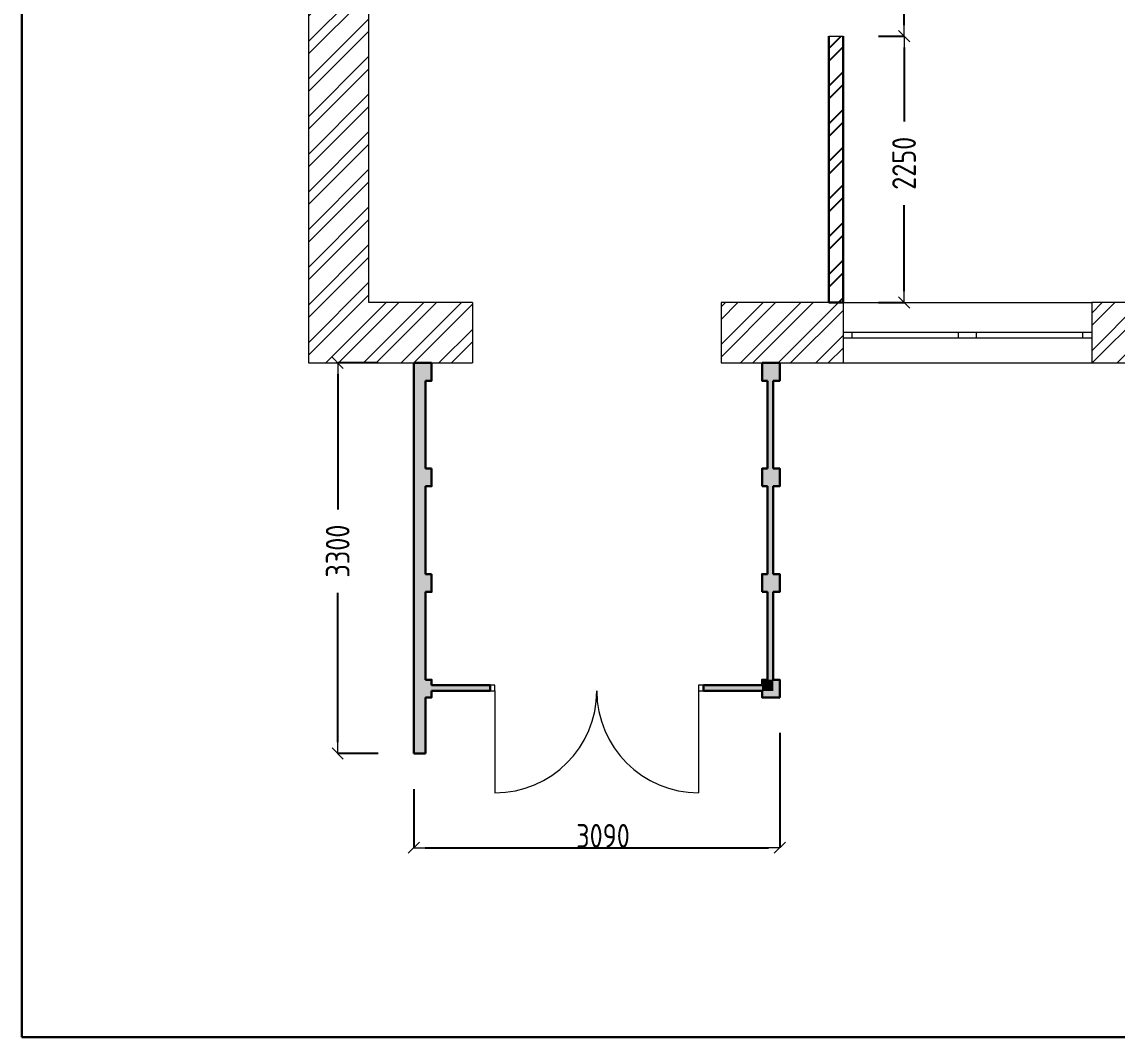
# Model space of a CAD drawing. Header units: millimetres. Extents: x -112594 to 313336, y -1917 to 255843.
# Drawn here: x 167693 to 176941, y 21163 to 29740 of the extents above; entities that cross this region are included whole.
import ezdxf

# ---------------------------------------------------------------- set-up
doc = ezdxf.new("R2010")
doc.units = ezdxf.units.MM
doc.header["$MEASUREMENT"] = 0
doc.set_wipeout_variables(frame=1)
doc.linetypes.add('Wipeout_Contour', pattern=[1000, 0, -1000])
for name, color, linetype in [('Двери ARCHICAD', 7, 'Continuous'), ('Конструктив - Колонны', 7, 'Continuous'), ('Конструктив - Стены Несущие', 7, 'Continuous')]:
    doc.layers.add(name, color=color, linetype=linetype)
for name, color, linetype, lineweight in [('Двери ARCHICAD_Ном._пера__1', 7, 'Continuous', 13), ('Конструктив - Колонны_Ном._пера__21', 7, 'Continuous', 30), ('Конструктив - Стены Несущие_Ном._пера__1', 7, 'Continuous', 13), ('Конструктив - Стены Несущие_Ном._пера__47', 7, 'Continuous', 30), ('Окна ARCHICAD_Ном._пера__1', 7, 'Continuous', 13)]:
    doc.layers.add(name, color=color, linetype=linetype, lineweight=lineweight)
doc.layers.add('Конструктив - Стены Несущие_Ном._пера__63', color=7, linetype='Continuous', lineweight=25, true_color=0xff9955)
doc.styles.add('СГЕНЕРИР_СТИЛЬ_1', font='')
doc.styles.get('СГЕНЕРИР_СТИЛЬ_1').set_extended_font_data('GOST Type AU')
doc.dimstyles.new('СГЕНЕРИР_СТИЛЬ__1', dxfattribs={"dimtxt": 200, "dimasz": 95, "dimexe": 0.18, "dimexo": 300, "dimgap": 0.09, "dimtad": 1, "dimdec": 0, "dimzin": 0, "dimdsep": 46, "dimtxsty": 'СГЕНЕРИР_СТИЛЬ_1', "dimblk": 'ARROWHEAD_6', "dimblk1": 'ARROWHEAD_6', "dimblk2": 'ARROWHEAD_6', "dimcen": 0.09, "dimclrd": 7, "dimclre": 7, "dimclrt": 7, "dimazin": 0, "dimtfac": 1, "dimtdec": 4, "dimtmove": 0, "dimatfit": 3, "dimfxl": 1, "dimtolj": 1, "dimtzin": 0, "dimarcsym": 0})
doc.dimstyles.new('СГЕНЕРИР_СТИЛЬ__2', dxfattribs={"dimtxt": 200, "dimasz": 95, "dimexe": 0.18, "dimexo": 300, "dimgap": 0.09, "dimtad": 1, "dimtih": 1, "dimtoh": 1, "dimdec": 0, "dimzin": 0, "dimdsep": 46, "dimtxsty": 'СГЕНЕРИР_СТИЛЬ_1', "dimblk": 'ARROWHEAD_6', "dimblk1": 'ARROWHEAD_6', "dimblk2": 'ARROWHEAD_6', "dimcen": 0.09, "dimclrd": 7, "dimclre": 7, "dimclrt": 7, "dimazin": 0, "dimtfac": 1, "dimtdec": 4, "dimtmove": 0, "dimatfit": 3, "dimfxl": 1, "dimtolj": 1, "dimtzin": 0, "dimarcsym": 0})
pattern_1 = [(45, (0, 0), (-159.09903, 159.09903), []), (45, (-53.03, 53.03), (-159.09903, 159.09903), [])]

# ---------------------------------------------------------------- blocks, each defined once
blk = doc.blocks.new('Двустворчатое Окно 21')
at = {"layer": 'Окна ARCHICAD_Ном._пера__1', "color": 7, "linetype": 'Continuous', "lineweight": 13}
for p, q in [((-1050, 250), (1050, 250)), ((-1050, 250), (-1050, 0)), ((1050, 250), (1050, 0)), ((-1050, 0), (-975, 0)), ((-1050, 0), (-1050, -50)), ((-1050, 0), (-1050, -50)), ((-975, 0), (-975, -50)), ((-975, 0), (-75, 0)), ((-75, -50), (-75, 0)), ((-75, 0), (0, 0)), ((0, 0), (75, 0)), ((75, 0), (75, -50)), ((75, 0), (975, 0)), ((975, -50), (975, 0)), ((975, 0), (1050, 0)), ((1050, 0), (1050, -50)), ((1050, 0), (1050, -50)), ((-975, -50), (-1050, -50)), ((-1050, -50), (-1050, -260)), ((-75, -50), (-975, -50)), ((0, -50), (-75, -50)), ((75, -50), (0, -50)), ((975, -50), (75, -50)), ((1050, -50), (975, -50)), ((1050, -50), (1050, -260)), ((-1050, -260), (1050, -260))]:
    blk.add_line(p, q, dxfattribs=at)
blk = doc.blocks.new('Простой Проем Двери_2')
at = {"layer": 'Двери ARCHICAD_Ном._пера__1', "color": 7, "linetype": 'Continuous', "lineweight": 13}
for p, q in [((-1050, 0), (-1050, 510)), ((1050, 0), (1050, 510))]:
    blk.add_line(p, q, dxfattribs=at)
blk = doc.blocks.new('Стена_1', base_point=(170112.7, 26858.5))
at = {"color": 254, "linetype": 'Wipeout_Contour', "lineweight": 0, "ltscale": 692279.197252}
blk.add_wipeout([(170622.7, 27368.5), (170112.7, 26858.5), (171497.7, 26858.5), (171497.7, 27368.5)], dxfattribs=at).dxf.layer = 'Конструктив - Стены Несущие'
at = {"color": 254, "linetype": 'Wipeout_Contour', "lineweight": 0, "ltscale": 704844.828961}
blk.add_wipeout([(173597.7, 27368.5), (173597.7, 26858.5), (174627.4, 26858.5), (174627.4, 27368.5)], dxfattribs=at).dxf.layer = 'Конструктив - Стены Несущие'
at = {"color": 254, "linetype": 'Wipeout_Contour', "lineweight": 0, "ltscale": 717149.053606}
blk.add_wipeout([(176727.4, 27368.5), (176727.4, 26858.5), (177722.6, 26858.5), (177722.6, 27368.5)], dxfattribs=at).dxf.layer = 'Конструктив - Стены Несущие'
at = {"layer": 'Конструктив - Стены Несущие', "linetype": 'Continuous', "lineweight": 0, "true_color": 0x000000}
h = blk.add_hatch(dxfattribs=at)
h.set_pattern_fill('КИРПИЧ_01', color=18, style=0, pattern_type=2)
h.set_pattern_definition(pattern_1)
h.paths.add_polyline_path([(170622.7, 27368.5), (170112.7, 26858.5), (171497.7, 26858.5), (171497.7, 27368.5)])
h = blk.add_hatch(dxfattribs=at)
h.set_pattern_fill('КИРПИЧ_01', color=18, style=0, pattern_type=2)
h.set_pattern_definition(pattern_1)
h.paths.add_polyline_path([(173597.7, 27368.5), (173597.7, 26858.5), (174627.4, 26858.5), (174627.4, 27368.5)])
h = blk.add_hatch(dxfattribs=at)
h.set_pattern_fill('КИРПИЧ_01', color=18, style=0, pattern_type=2)
h.set_pattern_definition(pattern_1)
h.paths.add_polyline_path([(176727.4, 27368.5), (176727.4, 26858.5), (177722.6, 26858.5), (177722.6, 27368.5)])
at = {"layer": 'Конструктив - Стены Несущие_Ном._пера__1', "color": 7, "linetype": 'Continuous', "lineweight": 13}
for p, q in [((174627.4, 27368.5), (174627.4, 27118.5)), ((176727.4, 27368.5), (176727.4, 27118.5)), ((174627.4, 27118.5), (174627.4, 27068.5)), ((176727.4, 27118.5), (176727.4, 27068.5)), ((174627.4, 27068.5), (174627.4, 26858.5)), ((176727.4, 27068.5), (176727.4, 26858.5))]:
    blk.add_line(p, q, dxfattribs=at)
at = {"layer": 'Конструктив - Стены Несущие_Ном._пера__1', "color": 7, "linetype": 'Continuous', "lineweight": 13, "flags": 128}
for points in [[(171497.7, 27368.5), (170622.7, 27368.5)], [(174627.4, 27368.5), (173597.7, 27368.5)], [(177722.6, 27368.5), (176727.4, 27368.5)], [(170112.7, 26858.5), (171497.7, 26858.5)], [(173597.7, 26858.5), (174627.4, 26858.5)], [(176727.4, 26858.5), (177722.6, 26858.5)]]:
    blk.add_lwpolyline(points, dxfattribs=at)
at = {"layer": 'Двери ARCHICAD', "color": 21, "linetype": 'Continuous', "lineweight": 25, "true_color": 0xff9955, "zscale": 1000, "rotation": 180}
blk.add_blockref('Простой Проем Двери_2', (172547.7, 27368.5), dxfattribs=at)
at = {"layer": 'Окна ARCHICAD_Ном._пера__1', "color": 7, "linetype": 'Continuous', "lineweight": 13, "zscale": 1000}
blk.add_blockref('Двустворчатое Окно 21', (175677.4, 27118.5), dxfattribs=at)
blk = doc.blocks.new('Двустворчатое Окно 21_3')
at = {"layer": 'Окна ARCHICAD_Ном._пера__1', "color": 7, "linetype": 'Continuous', "lineweight": 13}
for p, q in [((-750, 210), (750, 210)), ((-750, 0), (-750, 210)), ((750, 0), (750, 210)), ((-750, 0), (-675, 0)), ((-750, -50), (-750, 0)), ((-750, -50), (-750, 0)), ((-675, 0), (-675, -50)), ((-675, 0), (-75, 0)), ((-75, -50), (-75, 0)), ((-75, 0), (0, 0)), ((0, 0), (75, 0)), ((75, 0), (75, -50)), ((75, 0), (675, 0)), ((675, -50), (675, 0)), ((675, 0), (750, 0)), ((750, -50), (750, 0)), ((750, -50), (750, 0)), ((-675, -50), (-750, -50)), ((-750, -300), (-750, -50)), ((-75, -50), (-675, -50)), ((0, -50), (-75, -50)), ((75, -50), (0, -50)), ((675, -50), (75, -50)), ((750, -50), (675, -50)), ((750, -300), (750, -50)), ((-750, -300), (750, -300))]:
    blk.add_line(p, q, dxfattribs=at)
blk = doc.blocks.new('Стена_4', base_point=(170112.7, 39068.5))
at = {"color": 254, "linetype": 'Wipeout_Contour', "lineweight": 0, "ltscale": 697845.808359}
blk.add_wipeout([(170112.7, 39068.5), (170112.7, 36288.6), (170622.7, 36288.6), (170622.7, 38558.5)], dxfattribs=at).dxf.layer = 'Конструктив - Стены Несущие'
at = {"color": 254, "linetype": 'Wipeout_Contour', "lineweight": 0, "ltscale": 692790.308727}
blk.add_wipeout([(170112.7, 26858.5), (170622.7, 27368.5), (170622.7, 34788.6), (170112.7, 34788.6)], dxfattribs=at).dxf.layer = 'Конструктив - Стены Несущие'
at = {"layer": 'Конструктив - Стены Несущие', "linetype": 'Continuous', "lineweight": 0, "true_color": 0x000000}
h = blk.add_hatch(dxfattribs=at)
h.set_pattern_fill('КИРПИЧ_01', color=18, style=0, pattern_type=2)
h.set_pattern_definition(pattern_1)
h.paths.add_polyline_path([(170112.7, 39068.5), (170112.7, 36288.6), (170622.7, 36288.6), (170622.7, 38558.5)])
h = blk.add_hatch(dxfattribs=at)
h.set_pattern_fill('КИРПИЧ_01', color=18, style=0, pattern_type=2)
h.set_pattern_definition(pattern_1)
h.paths.add_polyline_path([(170112.7, 26858.5), (170622.7, 27368.5), (170622.7, 34788.6), (170112.7, 34788.6)])
at = {"layer": 'Конструктив - Стены Несущие_Ном._пера__1', "color": 7, "linetype": 'Continuous', "lineweight": 13}
for p, q in [((170322.7, 36288.6), (170112.7, 36288.6)), ((170372.7, 36288.6), (170322.7, 36288.6)), ((170622.7, 36288.6), (170372.7, 36288.6)), ((170322.7, 34788.6), (170112.7, 34788.6)), ((170372.7, 34788.6), (170322.7, 34788.6)), ((170622.7, 34788.6), (170372.7, 34788.6))]:
    blk.add_line(p, q, dxfattribs=at)
at = {"layer": 'Конструктив - Стены Несущие_Ном._пера__1', "color": 7, "linetype": 'Continuous', "lineweight": 13, "flags": 128}
for points in [[(170112.7, 39068.5), (170112.7, 36288.6)], [(170622.7, 36288.6), (170622.7, 38558.5)], [(170112.7, 34788.6), (170112.7, 26858.5)], [(170622.7, 33148.5), (170622.7, 34788.6)], [(170622.7, 27368.5), (170622.7, 32768.5)]]:
    blk.add_lwpolyline(points, dxfattribs=at)
at = {"layer": 'Окна ARCHICAD_Ном._пера__1', "color": 7, "linetype": 'Continuous', "lineweight": 13, "zscale": 1000, "rotation": 90}
blk.add_blockref('Двустворчатое Окно 21_3', (170322.7, 35538.6), dxfattribs=at)
blk = doc.blocks.new('Простой Проем Двери_6')
at = {"layer": 'Двери ARCHICAD_Ном._пера__1', "color": 7, "linetype": 'Continuous', "lineweight": 13}
for p, q in [((-450, 0), (-450, 120)), ((450, 0), (450, 120))]:
    blk.add_line(p, q, dxfattribs=at)
blk = doc.blocks.new('Стена_19', base_point=(174627.4, 26858.5))
at = {"color": 254, "linetype": 'Wipeout_Contour', "lineweight": 0, "ltscale": 709662.661338}
blk.add_wipeout([(174507.4, 30518.5), (174627.4, 30518.5), (174627.4, 32768.5), (174507.4, 32768.5)], dxfattribs=at).dxf.layer = 'Конструктив - Стены Несущие'
at = {"color": 254, "linetype": 'Wipeout_Contour', "lineweight": 0, "ltscale": 707524.06739}
blk.add_wipeout([(174507.4, 27368.5), (174627.4, 27368.5), (174627.4, 29618.5), (174507.4, 29618.5)], dxfattribs=at).dxf.layer = 'Конструктив - Стены Несущие'
at = {"layer": 'Конструктив - Стены Несущие_Ном._пера__63', "linetype": 'Continuous', "lineweight": 25, "true_color": 0xff9955}
h = blk.add_hatch(dxfattribs=at)
h.set_pattern_fill('КИРПИЧ_01', color=21, style=0, pattern_type=2)
h.set_pattern_definition(pattern_1)
h.paths.add_polyline_path([(174507.4, 30518.5), (174627.4, 30518.5), (174627.4, 32768.5), (174507.4, 32768.5)])
h = blk.add_hatch(dxfattribs=at)
h.set_pattern_fill('КИРПИЧ_01', color=21, style=0, pattern_type=2)
h.set_pattern_definition(pattern_1)
h.paths.add_polyline_path([(174507.4, 27368.5), (174627.4, 27368.5), (174627.4, 29618.5), (174507.4, 29618.5)])
at = {"layer": 'Конструктив - Стены Несущие_Ном._пера__47', "color": 7, "linetype": 'Continuous', "lineweight": 30, "flags": 128}
for points in [[(174627.4, 32768.5), (174507.4, 32768.5)], [(174507.4, 32768.5), (174507.4, 30518.5)], [(174627.4, 30518.5), (174627.4, 32768.5)], [(174507.4, 29618.5), (174507.4, 27368.5)], [(174627.4, 27368.5), (174627.4, 29618.5)], [(174507.4, 27368.5), (174627.4, 27368.5)]]:
    blk.add_lwpolyline(points, dxfattribs=at)
at = {"layer": 'Двери ARCHICAD_Ном._пера__1', "color": 7, "linetype": 'Continuous', "lineweight": 13, "xscale": -1, "zscale": 1000, "rotation": 270}
blk.add_blockref('Простой Проем Двери_6', (174507.4, 30068.5), dxfattribs=at)
blk = doc.blocks.new('Стена_23', base_point=(174012.8, 24112.2))
at = {"layer": 'Конструктив - Стены Несущие', "linetype": 'Continuous', "lineweight": 0, "true_color": 0xffffff}
for points in [[(174037.8, 26708.5), (173987.8, 26708.5), (173987.8, 25966.4), (174037.8, 25966.4)], [(173987.8, 25816.4), (173987.8, 25074.3), (174037.8, 25074.3), (174037.8, 25816.4)], [(173987.8, 24924.3), (173987.8, 24182.2), (174037.8, 24182.2), (174037.8, 24924.3)]]:
    blk.add_hatch(color=7, dxfattribs=at).paths.add_polyline_path(points)
at = {"layer": 'Конструктив - Стены Несущие_Ном._пера__47', "color": 7, "linetype": 'Continuous', "lineweight": 30, "flags": 128}
for points in [[(173987.8, 26708.5), (173987.8, 25966.4)], [(174037.8, 25966.4), (174037.8, 26708.5)], [(173987.8, 25816.4), (173987.8, 25074.3)], [(174037.8, 25074.3), (174037.8, 25816.4)], [(173987.8, 24924.3), (173987.8, 24182.2)], [(174037.8, 24182.2), (174037.8, 24924.3)]]:
    blk.add_lwpolyline(points, dxfattribs=at)
blk = doc.blocks.new('Стена_24', base_point=(171002.5, 23558.5))
at = {"layer": 'Конструктив - Стены Несущие', "linetype": 'Continuous', "lineweight": 0, "true_color": 0xffffff}
for points in [[(171102.5, 26708.5), (171002.5, 26708.5), (171002.5, 25966.4), (171102.5, 25966.4)], [(171102.5, 25816.4), (171002.5, 25816.4), (171002.5, 25074.3), (171102.5, 25074.3)], [(171102.5, 24924.3), (171002.5, 24924.3), (171002.5, 24182.2), (171102.5, 24182.2)], [(171002.5, 23558.5), (171102.5, 23558.5), (171102.5, 24032.2), (171002.5, 24032.2)]]:
    blk.add_hatch(color=7, dxfattribs=at).paths.add_polyline_path(points)
at = {"layer": 'Конструктив - Стены Несущие_Ном._пера__47', "color": 7, "linetype": 'Continuous', "lineweight": 30, "flags": 128}
for points in [[(171002.5, 26708.5), (171002.5, 25966.4)], [(171102.5, 25966.4), (171102.5, 26708.5)], [(171002.5, 25816.4), (171002.5, 25074.3)], [(171102.5, 25074.3), (171102.5, 25816.4)], [(171002.5, 24924.3), (171002.5, 24182.2)], [(171102.5, 24182.2), (171102.5, 24924.3)], [(171002.5, 24032.2), (171002.5, 23558.5)], [(171102.5, 23558.5), (171102.5, 24032.2)], [(171002.5, 23558.5), (171102.5, 23558.5)]]:
    blk.add_lwpolyline(points, dxfattribs=at)
blk = doc.blocks.new('ARROWHEAD_6')
at = {"color": 0, "linetype": 'Continuous', "lineweight": 0}
for p, q in [((0, 0), (-1, 0)), ((-0.5, -0.5), (0.5, 0.5))]:
    blk.add_line(p, q, dxfattribs=at)
blk = doc.blocks.new('*D103')
at = {"color": 7, "linetype": 'Continuous', "lineweight": -2, "transparency": 16777216}
for p, q in [((174927.4, 29618.5), (175142.5, 29618.5)), ((175142.3, 29523.5), (175142.3, 28897.6)), ((175142.3, 27463.5), (175142.3, 28192.7)), ((174927.4, 27368.5), (175142.5, 27368.5))]:
    blk.add_line(p, q, dxfattribs=at)
at = {"color": 7, "linetype": 'Continuous', "lineweight": -2, "transparency": 16777216, "xscale": 95, "yscale": 95, "zscale": 95}
for p, rotation in [((175142.3, 29618.5), 90), ((175142.3, 27368.5), 270)]:
    blk.add_blockref('ARROWHEAD_6', p, dxfattribs=dict(at, rotation=rotation))
at = {"color": 7, "linetype": 'Continuous', "lineweight": 13, "transparency": 16777216, "insert": (175142.3, 28545.2), "char_height": 200, "attachment_point": 5, "rotation": 90, "style": 'СГЕНЕРИР_СТИЛЬ_1'}
blk.add_mtext('\\A1;2250', dxfattribs=at)
blk = doc.blocks.new('*D104')
at = {"color": 7, "linetype": 'Continuous', "lineweight": -2, "transparency": 16777216}
for p, q in [((174927.4, 30518.5), (175142.5, 30518.5)), ((175142.3, 30423.5), (175142.3, 30362.4)), ((175142.3, 29713.5), (175142.3, 29848)), ((174927.4, 29618.5), (175142.5, 29618.5))]:
    blk.add_line(p, q, dxfattribs=at)
at = {"color": 7, "linetype": 'Continuous', "lineweight": -2, "transparency": 16777216, "xscale": 95, "yscale": 95, "zscale": 95}
for p, rotation in [((175142.3, 30518.5), 90), ((175142.3, 29618.5), 270)]:
    blk.add_blockref('ARROWHEAD_6', p, dxfattribs=dict(at, rotation=rotation))
at = {"color": 7, "linetype": 'Continuous', "lineweight": 13, "transparency": 16777216, "insert": (175142.3, 30105.2), "char_height": 200, "attachment_point": 5, "rotation": 90, "style": 'СГЕНЕРИР_СТИЛЬ_1'}
blk.add_mtext('\\A1;900', dxfattribs=at)
blk = doc.blocks.new('*D116')
at = {"color": 7, "linetype": 'Continuous', "lineweight": -2, "transparency": 16777216}
for p, q in [((170702.5, 26858.5), (170359.6, 26858.5)), ((170359.8, 26763.5), (170359.8, 25621.4)), ((170359.8, 23653.5), (170359.8, 24916.4)), ((170702.5, 23558.5), (170359.6, 23558.5))]:
    blk.add_line(p, q, dxfattribs=at)
at = {"color": 7, "linetype": 'Continuous', "lineweight": -2, "transparency": 16777216, "xscale": 95, "yscale": 95, "zscale": 95}
for p, rotation in [((170359.8, 26858.5), 90), ((170359.8, 23558.5), 270)]:
    blk.add_blockref('ARROWHEAD_6', p, dxfattribs=dict(at, rotation=rotation))
at = {"color": 7, "linetype": 'Continuous', "lineweight": 13, "transparency": 16777216, "insert": (170359.8, 25268.9), "char_height": 200, "attachment_point": 5, "rotation": 90, "style": 'СГЕНЕРИР_СТИЛЬ_1'}
blk.add_mtext('\\A1;3300', dxfattribs=at)
blk = doc.blocks.new('*D117')
at = {"color": 7, "linetype": 'Continuous', "lineweight": -2, "transparency": 16777216}
for p, q in [((174092.8, 23732.2), (174092.8, 22763)), ((171002.5, 23258.5), (171002.5, 22763)), ((171097.5, 22763.2), (173997.8, 22763.2))]:
    blk.add_line(p, q, dxfattribs=at)
at = {"color": 7, "linetype": 'Continuous', "lineweight": -2, "transparency": 16777216, "xscale": 95, "yscale": 95, "zscale": 95, "rotation": 180}
blk.add_blockref('ARROWHEAD_6', (171002.5, 22763.2), dxfattribs=at)
at = {"color": 7, "linetype": 'Continuous', "lineweight": -2, "transparency": 16777216, "xscale": 95, "yscale": 95, "zscale": 95}
blk.add_blockref('ARROWHEAD_6', (174092.8, 22763.2), dxfattribs=at)
at = {"color": 7, "linetype": 'Continuous', "lineweight": 13, "transparency": 16777216, "insert": (172600.3, 22863.3), "char_height": 200, "attachment_point": 5, "style": 'СГЕНЕРИР_СТИЛЬ_1'}
blk.add_mtext('\\A1;3090', dxfattribs=at)
blk = doc.blocks.new('Двупольная Дверь 21')
at = {"layer": 'Двери ARCHICAD_Ном._пера__1', "color": 7, "linetype": 'Continuous', "lineweight": 13}
for p, q in [((-860, 0), (-860, 860)), ((860, 0), (860, 860)), ((-860, 0), (-900, 0)), ((-900, 0), (-900, -50)), ((-900, -50), (-900, 0)), ((-900, -50), (-900, 0)), ((-860, -50), (-860, 0)), ((900, 0), (860, 0)), ((860, 0), (860, -50)), ((900, -50), (900, 0)), ((900, -50), (900, 0)), ((900, -50), (900, 0)), ((-900, -50), (-860, -50)), ((860, -50), (900, -50))]:
    blk.add_line(p, q, dxfattribs=at)
for centre, start, end in [((-860, 0), 0, 90), ((860, 0), 90, 180)]:
    blk.add_arc(centre, 860, start, end, dxfattribs=at)
blk = doc.blocks.new('Стена_67', base_point=(171152.5, 24112.2))
at = {"layer": 'Конструктив - Стены Несущие', "linetype": 'Continuous', "lineweight": 0, "true_color": 0xffffff}
for points in [[(171152.5, 24087.2), (171647.7, 24087.2), (171647.7, 24137.2), (171152.5, 24137.2)], [(173942.8, 24137.2), (173447.7, 24137.2), (173447.7, 24087.2), (173942.8, 24087.2)]]:
    blk.add_hatch(color=7, dxfattribs=at).paths.add_polyline_path(points)
at = {"layer": 'Конструктив - Стены Несущие_Ном._пера__47', "color": 7, "linetype": 'Continuous', "lineweight": 30}
for p, q in [((171647.7, 24137.2), (171647.7, 24087.2)), ((173447.7, 24137.2), (173447.7, 24087.2))]:
    blk.add_line(p, q, dxfattribs=at)
at = {"layer": 'Конструктив - Стены Несущие_Ном._пера__47', "color": 7, "linetype": 'Continuous', "lineweight": 30, "flags": 128}
for points in [[(171647.7, 24137.2), (171152.5, 24137.2)], [(171152.5, 24087.2), (171647.7, 24087.2)], [(173942.8, 24137.2), (173447.7, 24137.2)], [(173447.7, 24087.2), (173942.8, 24087.2)]]:
    blk.add_lwpolyline(points, dxfattribs=at)
at = {"layer": 'Двери ARCHICAD_Ном._пера__1', "color": 7, "linetype": 'Continuous', "lineweight": 13, "zscale": 1000, "rotation": 180}
blk.add_blockref('Двупольная Дверь 21', (172547.7, 24087.2), dxfattribs=at)
blk = doc.blocks.new('Колонна_5', base_point=(174017.8, 26783.5))
at = {"layer": 'Конструктив - Колонны', "linetype": 'Continuous', "lineweight": 0, "true_color": 0xffffff}
blk.add_hatch(color=7, dxfattribs=at).paths.add_polyline_path([(173942.8, 26858.5), (173942.8, 26708.5), (173987.8, 26708.5), (174037.8, 26708.5), (174092.8, 26708.5), (174092.8, 26858.5)])
at = {"layer": 'Конструктив - Колонны_Ном._пера__21', "color": 7, "linetype": 'Continuous', "lineweight": 30, "flags": 128}
for points in [[(173942.8, 26858.5), (173942.8, 26708.5), (173987.8, 26708.5)], [(174037.8, 26708.5), (174092.8, 26708.5), (174092.8, 26858.5)]]:
    blk.add_lwpolyline(points, dxfattribs=at)
blk = doc.blocks.new('Колонна_6', base_point=(174017.8, 25891.4))
at = {"layer": 'Конструктив - Колонны', "linetype": 'Continuous', "lineweight": 0, "true_color": 0xffffff}
for points in [[(173942.8, 25816.4), (173987.8, 25816.4), (173987.8, 25966.4), (173942.8, 25966.4)], [(173987.8, 25966.4), (173987.8, 25816.4), (174037.8, 25816.4), (174037.8, 25966.4)], [(174037.8, 25816.4), (174092.8, 25816.4), (174092.8, 25966.4), (174037.8, 25966.4)]]:
    blk.add_hatch(color=7, dxfattribs=at).paths.add_polyline_path(points)
at = {"layer": 'Конструктив - Колонны_Ном._пера__21', "color": 7, "linetype": 'Continuous', "lineweight": 30, "flags": 128}
for points in [[(173987.8, 25966.4), (173942.8, 25966.4), (173942.8, 25816.4)], [(174037.8, 25816.4), (174092.8, 25816.4), (174092.8, 25966.4), (174037.8, 25966.4)], [(173942.8, 25816.4), (173987.8, 25816.4)]]:
    blk.add_lwpolyline(points, dxfattribs=at)
blk = doc.blocks.new('Колонна_7', base_point=(174017.8, 24999.3))
at = {"layer": 'Конструктив - Колонны', "linetype": 'Continuous', "lineweight": 0, "true_color": 0xffffff}
for points in [[(173942.8, 24924.3), (173987.8, 24924.3), (173987.8, 25074.3), (173942.8, 25074.3)], [(173987.8, 25074.3), (173987.8, 24924.3), (174037.8, 24924.3), (174037.8, 25074.3)], [(174037.8, 24924.3), (174092.8, 24924.3), (174092.8, 25074.3), (174037.8, 25074.3)]]:
    blk.add_hatch(color=7, dxfattribs=at).paths.add_polyline_path(points)
at = {"layer": 'Конструктив - Колонны_Ном._пера__21', "color": 7, "linetype": 'Continuous', "lineweight": 30, "flags": 128}
for points in [[(173987.8, 25074.3), (173942.8, 25074.3), (173942.8, 24924.3)], [(174037.8, 24924.3), (174092.8, 24924.3), (174092.8, 25074.3), (174037.8, 25074.3)], [(173942.8, 24924.3), (173987.8, 24924.3)]]:
    blk.add_lwpolyline(points, dxfattribs=at)
blk = doc.blocks.new('Колонна_8', base_point=(174017.8, 24107.2))
at = {"layer": 'Конструктив - Колонны', "linetype": 'Continuous', "lineweight": 0, "true_color": 0xffffff}
for points in [[(173942.8, 24137.2), (173987.8, 24137.2), (173987.8, 24182.2), (173942.8, 24182.2)], [(174037.8, 24087.2), (173942.8, 24087.2), (173942.8, 24032.2), (174092.8, 24032.2), (174092.8, 24182.2), (174037.8, 24182.2)], [(174037.8, 24182.2), (173987.8, 24182.2), (173987.8, 24137.2), (174037.8, 24087.2)], [(173942.8, 24087.2), (174037.8, 24087.2), (173987.8, 24137.2), (173942.8, 24137.2)]]:
    blk.add_hatch(color=7, dxfattribs=at).paths.add_polyline_path(points)
at = {"layer": 'Конструктив - Колонны_Ном._пера__21', "color": 7, "linetype": 'Continuous', "lineweight": 30, "flags": 128}
for points in [[(173987.8, 24182.2), (173942.8, 24182.2), (173942.8, 24137.2)], [(173942.8, 24087.2), (173942.8, 24032.2), (174092.8, 24032.2), (174092.8, 24182.2), (174037.8, 24182.2)]]:
    blk.add_lwpolyline(points, dxfattribs=at)
blk = doc.blocks.new('Колонна_9', base_point=(171077.5, 26783.5))
at = {"layer": 'Конструктив - Колонны', "linetype": 'Continuous', "lineweight": 0, "true_color": 0xffffff}
blk.add_hatch(color=7, dxfattribs=at).paths.add_polyline_path([(171002.5, 26708.5), (171102.5, 26708.5), (171152.5, 26708.5), (171152.5, 26858.5), (171002.5, 26858.5)])
at = {"layer": 'Конструктив - Колонны_Ном._пера__21', "color": 7, "linetype": 'Continuous', "lineweight": 30, "flags": 128}
for points in [[(171002.5, 26858.5), (171002.5, 26708.5)], [(171102.5, 26708.5), (171152.5, 26708.5), (171152.5, 26858.5)]]:
    blk.add_lwpolyline(points, dxfattribs=at)
blk = doc.blocks.new('Колонна_10', base_point=(171077.5, 25891.4))
at = {"layer": 'Конструктив - Колонны', "linetype": 'Continuous', "lineweight": 0, "true_color": 0xffffff}
for points in [[(171002.5, 25816.4), (171102.5, 25816.4), (171102.5, 25966.4), (171002.5, 25966.4)], [(171152.5, 25966.4), (171102.5, 25966.4), (171102.5, 25816.4), (171152.5, 25816.4)]]:
    blk.add_hatch(color=7, dxfattribs=at).paths.add_polyline_path(points)
at = {"layer": 'Конструктив - Колонны_Ном._пера__21', "color": 7, "linetype": 'Continuous', "lineweight": 30, "flags": 128}
for points in [[(171002.5, 25966.4), (171002.5, 25816.4)], [(171152.5, 25966.4), (171102.5, 25966.4)], [(171102.5, 25816.4), (171152.5, 25816.4), (171152.5, 25966.4)]]:
    blk.add_lwpolyline(points, dxfattribs=at)
blk = doc.blocks.new('Колонна_11', base_point=(171077.5, 24999.3))
at = {"layer": 'Конструктив - Колонны', "linetype": 'Continuous', "lineweight": 0, "true_color": 0xffffff}
for points in [[(171002.5, 24924.3), (171102.5, 24924.3), (171102.5, 25074.3), (171002.5, 25074.3)], [(171152.5, 25074.3), (171102.5, 25074.3), (171102.5, 24924.3), (171152.5, 24924.3)]]:
    blk.add_hatch(color=7, dxfattribs=at).paths.add_polyline_path(points)
at = {"layer": 'Конструктив - Колонны_Ном._пера__21', "color": 7, "linetype": 'Continuous', "lineweight": 30, "flags": 128}
for points in [[(171002.5, 25074.3), (171002.5, 24924.3)], [(171152.5, 25074.3), (171102.5, 25074.3)], [(171102.5, 24924.3), (171152.5, 24924.3), (171152.5, 25074.3)]]:
    blk.add_lwpolyline(points, dxfattribs=at)
blk = doc.blocks.new('Колонна_12', base_point=(171077.5, 24107.2))
at = {"layer": 'Конструктив - Колонны', "linetype": 'Continuous', "lineweight": 0, "true_color": 0xffffff}
for points in [[(171002.5, 24032.2), (171102.5, 24032.2), (171102.5, 24182.2), (171002.5, 24182.2)], [(171102.5, 24182.2), (171102.5, 24032.2), (171152.5, 24032.2), (171152.5, 24087.2), (171152.5, 24137.2), (171152.5, 24182.2)]]:
    blk.add_hatch(color=7, dxfattribs=at).paths.add_polyline_path(points)
at = {"layer": 'Конструктив - Колонны_Ном._пера__21', "color": 7, "linetype": 'Continuous', "lineweight": 30, "flags": 128}
for points in [[(171002.5, 24182.2), (171002.5, 24032.2)], [(171152.5, 24137.2), (171152.5, 24182.2), (171102.5, 24182.2)], [(171102.5, 24032.2), (171152.5, 24032.2), (171152.5, 24087.2)]]:
    blk.add_lwpolyline(points, dxfattribs=at)

msp = doc.modelspace()

# ---------------------------------------------------------------- linework, layer by layer
at = {"color": 7, "linetype": 'Continuous', "lineweight": 30}
for p, q in [((167693.17891, 21162.99205), (167693.17891, 41162.99205)), ((194893.17891, 21162.99205), (167693.17891, 21162.99205))]:
    msp.add_line(p, q, dxfattribs=at)

# ---------------------------------------------------------------- block references
at = {"color": 7, "lineweight": 13}
msp.add_blockref('Стена_1', (170112.69625, 26858.50836), dxfattribs=at)
at = {"color": 7, "lineweight": 30}
for name, p in [('Стена_24', (171002.5428, 23558.50836)), ('Стена_23', (174012.80404, 24112.22891)), ('Колонна_10', (171077.5428, 25891.41521)), ('Колонна_6', (174017.80404, 25891.41521)), ('Колонна_11', (171077.5428, 24999.32206)), ('Колонна_7', (174017.80404, 24999.32206)), ('Колонна_12', (171077.5428, 24107.22891)), ('Колонна_8', (174017.80404, 24107.22891)), ('Стена_67', (171152.54285, 24112.22891))]:
    msp.add_blockref(name, p, dxfattribs=at)

# ---------------------------------------------------------------- dimensions: what is measured, and where the dimension line sits
at = {"color": 7, "linetype": 'Continuous', "lineweight": 13}
dim = msp.add_linear_dim(base=(174092.80404, 22763.18896), p1=(171002.5428, 23558.50836), p2=(174092.80404, 24032.22891), dimstyle='СГЕНЕРИР_СТИЛЬ__2', dxfattribs=at)
dim.commit()
dim.dimension.update_dxf_attribs({"geometry": '*D117', "text_midpoint": (172600.29342, 22763.18896), "dimtype": 160})

# ---------------------------------------------------------------- next in the draw order: linework, layer by layer
at = {"color": 7, "linetype": 'Continuous', "lineweight": 30}
for p, q in [((171002.5428, 26858.50836), (171152.5428, 26858.50836)), ((173942.80404, 26858.50836), (174092.80404, 26858.50836))]:
    msp.add_line(p, q, dxfattribs=at)

# ---------------------------------------------------------------- next in the draw order: block references
at = {"color": 7, "lineweight": 13}
msp.add_blockref('Стена_4', (170112.69625, 39068.50836), dxfattribs=at)
at = {"color": 7, "lineweight": 30}
for name, p in [('Стена_19', (174627.41224, 26858.50836)), ('Колонна_9', (171077.5428, 26783.50836)), ('Колонна_5', (174017.80404, 26783.50836))]:
    msp.add_blockref(name, p, dxfattribs=at)

# ---------------------------------------------------------------- next in the draw order: dimensions: what is measured, and where the dimension line sits
at = {"color": 7, "linetype": 'Continuous', "lineweight": 13}
for base, p1, p2, picture, middle in [((175142.29716, 30518.50836), (174627.41224, 29618.50836), (174627.41224, 30518.50836), '*D104', (175142.29716, 30105.21336)), ((175142.29716, 29618.50836), (174627.41224, 27368.50836), (174627.41224, 29618.50836), '*D103', (175142.29716, 28545.15936)), ((170359.79719, 26858.50836), (171002.5428, 23558.50836), (171002.5428, 26858.50836), '*D116', (170359.79719, 25268.88634))]:
    dim = msp.add_linear_dim(base=base, p1=p1, p2=p2, angle=90, dimstyle='СГЕНЕРИР_СТИЛЬ__1', dxfattribs=at)
    dim.commit()
    dim.dimension.update_dxf_attribs({"geometry": picture, "text_midpoint": middle, "dimtype": 160, "text_rotation": 90})

doc.saveas('drawing.dxf')
